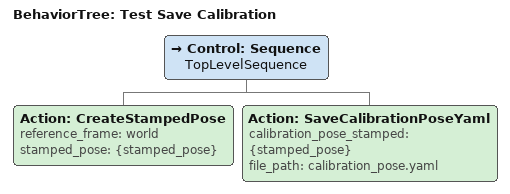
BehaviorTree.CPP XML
<?xml version='1.0' encoding='utf-8'?>
<root BTCPP_format="4" main_tree_to_execute="Test Save Calibration">
  <BehaviorTree ID="Test Save Calibration" _description="">
    <Control ID="Sequence" name="TopLevelSequence">
      <Action ID="CreateStampedPose" reference_frame="world" stamped_pose="{stamped_pose}"/>
      <Action ID="SaveCalibrationPoseYaml" calibration_pose_stamped="{stamped_pose}" file_path="calibration_pose.yaml"/>
    </Control>
  </BehaviorTree>
</root>
